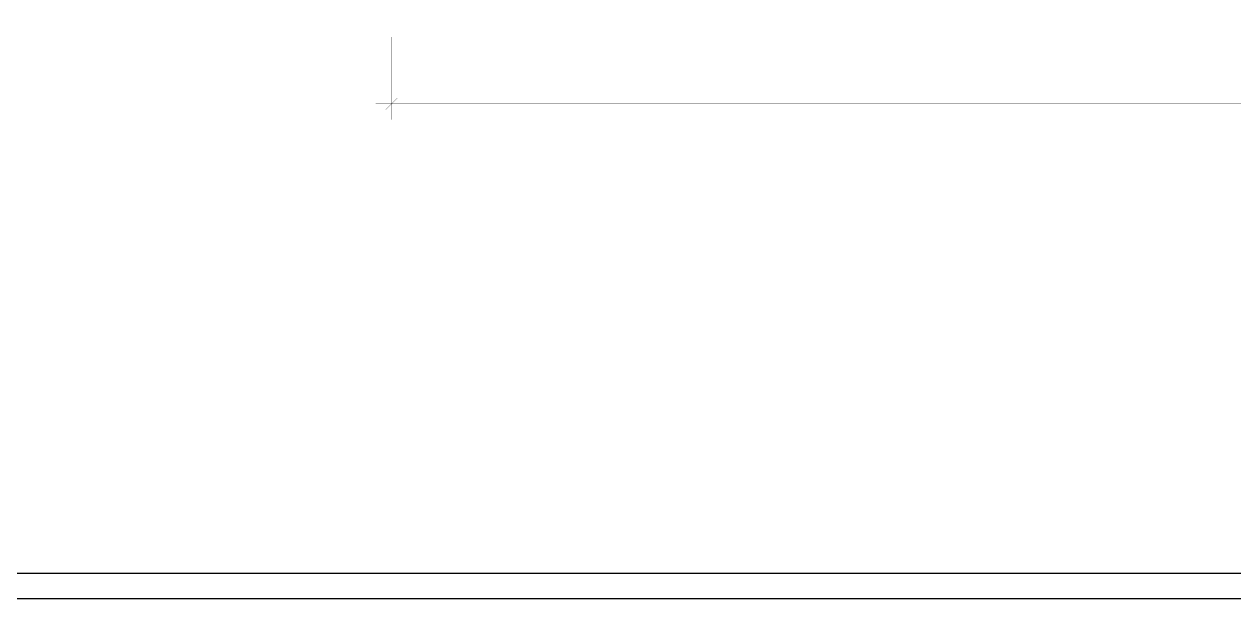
# Model space of a CAD drawing. Extents: x 0 to 840, y 0 to 273.
# Drawn here: x 443.5 to 500.3, y 4.9 to 31.9 of the extents above; entities that cross this region are included whole.
import ezdxf

# ---------------------------------------------------------------- set-up
doc = ezdxf.new("R2010")
doc.units = 0
doc.layers.add('SH-尺寸标注', color=7, linetype='CONTINUOUS')
doc.layers.add('图框', color=7, linetype='CONTINUOUS')

msp = doc.modelspace()

# ---------------------------------------------------------------- linework, layer by layer
at = {"layer": 'SH-尺寸标注', "color": 7}
for points, const_width in [([(460.718, 31.291), (460.718, 27.412)], 0.00998), ([(477.94, 30.415), (477.458, 30.415), (477.458, 30.609), (477.458, 30.609), (477.643, 30.639), (477.779, 30.675), (477.867, 30.719), (477.867, 30.719), (477.928, 30.786), (477.983, 30.894), (478.033, 31.041), (478.211, 31.041), (478.211, 28.865), (477.941, 28.865), (477.94, 30.415)], 0.00000000153), ([(478.984, 29.918), (478.984, 29.918), (478.989, 30.093), (479.005, 30.254), (479.03, 30.4), (479.03, 30.4), (479.064, 30.529), (479.103, 30.638), (479.147, 30.727), (479.147, 30.727), (479.197, 30.801), (479.253, 30.865), (479.316, 30.919), (479.316, 30.919), (479.381, 30.962), (479.443, 30.995), (479.505, 31.017), (479.505, 31.017), (479.566, 31.031), (479.63, 31.039), (479.697, 31.042), (479.697, 31.042), (480.092, 30.915), (480.33, 30.534), (480.409, 29.9), (480.409, 29.9), (480.388, 29.57), (480.328, 29.296), (480.226, 29.078), (480.226, 29.078), (480.086, 28.921), (479.91, 28.826), (479.697, 28.794), (479.697, 28.794), (479.482, 28.826), (479.305, 28.922), (479.165, 29.081), (479.165, 29.081), (479.065, 29.302), (479.004, 29.581), (478.984, 29.918)], 0.00000000153), ([(480.132, 30.802), (479.648, 30.703), (479.357, 30.408), (479.261, 29.915), (479.261, 29.915), (479.308, 29.417), (479.452, 29.118), (479.69, 29.018), (479.69, 29.018), (479.829, 29.043), (479.94, 29.117), (480.025, 29.239), (480.025, 29.239), (480.085, 29.414), (480.121, 29.642), (480.133, 29.924), (480.132, 30.802)], 0.00000000153), ([(480.713, 30.286), (480.713, 30.286), (480.802, 30.706), (481.041, 30.958), (481.431, 31.041), (481.431, 31.041), (481.625, 31.022), (481.792, 30.962), (481.934, 30.863), (481.934, 30.863), (482.042, 30.733), (482.106, 30.58), (482.128, 30.403), (482.128, 30.403), (482.077, 30.15), (481.923, 29.931), (481.667, 29.746), (481.36, 29.58), (481.36, 29.58), (481.24, 29.509), (481.145, 29.44), (481.075, 29.371), (481.075, 29.371), (481.025, 29.3), (480.989, 29.22), (480.967, 29.132), (482.112, 29.132), (482.112, 28.865), (480.663, 28.865), (480.663, 28.865), (480.688, 29.086), (480.736, 29.271), (480.808, 29.419), (480.808, 29.419), (480.915, 29.549), (481.071, 29.678), (481.274, 29.807), (481.557, 29.967), (481.557, 29.967), (481.72, 30.09), (481.819, 30.233), (481.851, 30.397), (481.851, 30.397), (481.838, 30.507), (481.797, 30.604), (481.729, 30.688), (481.729, 30.688), (481.64, 30.753), (481.538, 30.792), (481.422, 30.805), (481.422, 30.805), (481.191, 30.747), (481.045, 30.574), (480.982, 30.286), (480.713, 30.286)], 0.00000000153), ([(483.061, 30.415), (482.579, 30.415), (482.579, 30.609), (482.579, 30.609), (482.764, 30.639), (482.9, 30.675), (482.988, 30.719), (482.988, 30.719), (483.048, 30.786), (483.104, 30.894), (483.153, 31.041), (483.331, 31.041), (483.331, 28.865), (483.061, 28.865), (483.061, 30.415)], 0.00000000153), ([(460.998, 28.438), (460.438, 27.878)], 0.00329), ([(459.972, 28.158), (501.452, 28.158)], 0.00998), ([(499.96, 28.158), (541.44, 28.158)], 0.00998)]:
    msp.add_lwpolyline(points, dxfattribs=dict(at, const_width=const_width))
at = {"layer": '图框', "color": 7}
for points in [[(675.046, 223.54), (675.046, 4.916), (346.056, 4.916), (346.056, 223.54), (675.046, 223.54)], [(347.245, 6.104), (347.245, 222.351), (641.777, 222.351), (641.777, 6.104), (347.245, 6.104)]]:
    msp.add_lwpolyline(points, dxfattribs=at)

doc.saveas('drawing.dxf')
